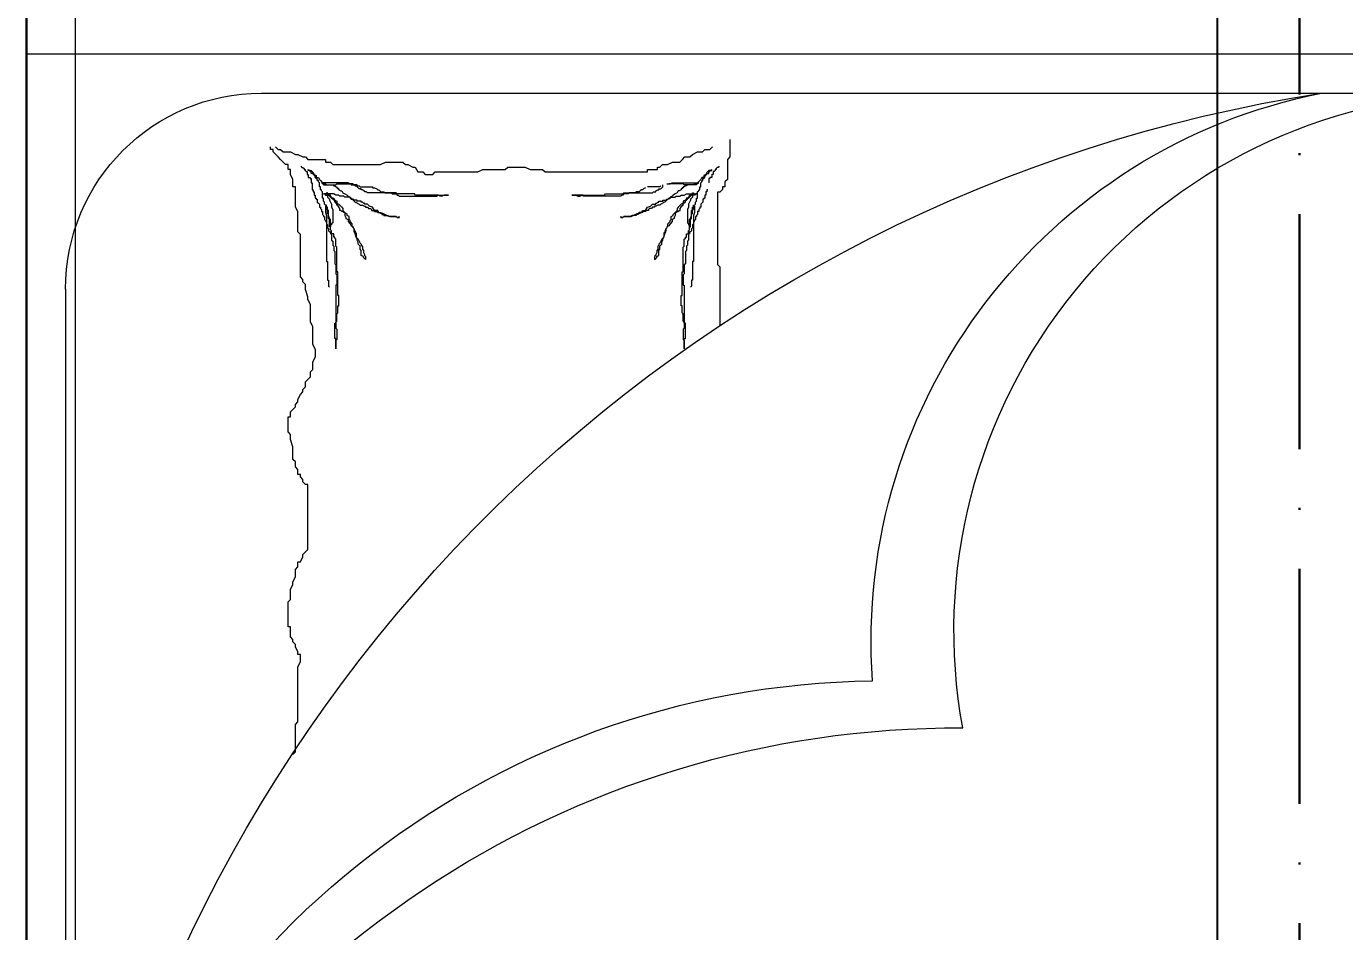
# Model space of a CAD drawing. Extents: x 775040 to 808375, y 4159409 to 4163651.
# Drawn here: x 785627.6 to 785695, y 4162413.4 to 4162459.6 of the extents above; entities that cross this region are included whole.
import ezdxf

# ---------------------------------------------------------------- set-up
doc = ezdxf.new("R2010")
doc.units = 0
doc.header["$MEASUREMENT"] = 0
doc.header["$PDMODE"] = 3
doc.linetypes.add('ACAD_ISO10W100', pattern=[18, 12, -3, 0, -3])
doc.linetypes.add('DUZ', pattern=[500, 500])
doc.layers.get('0').update_dxf_attribs({"linetype": 'DUZ'})
for name, color, linetype, lineweight in [('Z_ duvar', 7, 'Continuous', 30), ('Z_aks', 2, 'ACAD_ISO10W100', 30), ('Z_iç ölçü dikey', 111, 'Continuous', 25), ('Z_sıva', 241, 'Continuous', 5), ('Z_tefriş', 73, 'Continuous', 5)]:
    doc.layers.add(name, color=color, linetype=linetype, lineweight=lineweight)
doc.styles.add('OLCUIC', font='ROMANS.SHX', dxfattribs={"width": 0.5})
doc.dimstyles.new('ölçü 50', dxfattribs={"dimtxt": 12.5, "dimasz": 7, "dimexe": 5.3, "dimexo": 5, "dimgap": 2.5, "dimtad": 1, "dimdec": 0, "dimzin": 9, "dimdsep": 46, "dimtxsty": 'OLCUIC', "dimblk1": 'ARCHTICK', "dimblk2": 'ARCHTICK', "dimsah": 1, "dimcen": 0, "dimdle": 5.5, "dimadec": 0, "dimazin": 0, "dimtfac": 1, "dimtdec": 0, "dimtix": 1, "dimtofl": 0, "dimtmove": 1, "dimatfit": 3, "dimldrblk": 'ARCHTICK', "dimfxl": 0, "dimtolj": 1, "dimtzin": 0, "dimarcsym": 0})

# ---------------------------------------------------------------- blocks, each defined once
blk = doc.blocks.new('_ARCHTICK')
at = {"color": 0, "linetype": 'ByBlock', "const_width": 0.15}
blk.add_lwpolyline([(-0.5, -0.5), (0.5, 0.5)], dxfattribs=at)
blk = doc.blocks.new('*D279')
at = {"layer": 'Defpoints', "color": 0, "linetype": 'Continuous', "transparency": 16777216}
for p in [(785651.371, 4162588.755), (785627.643, 4161998.755), (785688.449, 4161998.755)]:
    blk.add_point(p, dxfattribs=at)
at = {"layer": 'Z_iç ölçü dikey', "color": 0, "linetype": 'Continuous', "lineweight": -2, "transparency": 16777216}
for p, q in [((785688.449, 4162594.255), (785688.449, 4161993.255)), ((785663.449, 4162588.755), (785693.749, 4162588.755)), ((785663.449, 4161998.755), (785693.749, 4161998.755))]:
    blk.add_line(p, q, dxfattribs=at)
at = {"layer": 'Z_iç ölçü dikey', "color": 0, "linetype": 'Continuous', "lineweight": -2, "transparency": 16777216, "xscale": 7, "yscale": 7, "zscale": 7}
for p, rotation in [((785688.449, 4162588.755), 90), ((785688.449, 4161998.755), 270)]:
    blk.add_blockref('_ARCHTICK', p, dxfattribs=dict(at, rotation=rotation))
at = {"layer": 'Z_iç ölçü dikey', "color": 0, "linetype": 'Continuous', "transparency": 16777216, "insert": (785679.699, 4162293.755), "char_height": 12.5, "attachment_point": 5, "rotation": 90, "style": 'OLCUIC'}
blk.add_mtext('\\A1;590', dxfattribs=at)
blk = doc.blocks.new('YATAK 2')
at = {"layer": 'Z_tefriş'}
for p, q in [((-8643.915, 17107.345), (-8643.915, 16917.345)), ((-8553.915, 17107.345), (-8643.915, 17107.345)), ((-8631.915, 17105.345), (-8565.915, 17105.345)), ((-8641.915, 17095.345), (-8641.915, 16929.345)), ((-8639.04, 17094.877), (-8639.168, 17094.877)), ((-8639.168, 17094.622), (-8639.04, 17094.494)), ((-8639.04, 17094.749), (-8639.04, 17094.877)), ((-8638.913, 17094.749), (-8639.04, 17094.749)), ((-8639.04, 17094.494), (-8639.04, 17094.367)), ((-8638.658, 17094.494), (-8638.913, 17094.749)), ((-8638.53, 17094.367), (-8638.658, 17094.494)), ((-8639.04, 17094.367), (-8638.913, 17094.239)), ((-8638.913, 17094.239), (-8638.913, 17093.857)), ((-8638.913, 17093.857), (-8638.785, 17093.602)), ((-8638.275, 17094.112), (-8638.53, 17094.367)), ((-8638.275, 17093.984), (-8638.275, 17094.112)), ((-8638.02, 17093.984), (-8638.275, 17093.984)), ((-8638.02, 17093.857), (-8638.02, 17093.984)), ((-8637.764, 17093.857), (-8638.02, 17093.857)), ((-8637.509, 17093.73), (-8637.764, 17093.857)), ((-8625.644, 17093.857), (-8625.772, 17093.73)), ((-8625.389, 17093.857), (-8625.644, 17093.857)), ((-8625.389, 17093.984), (-8625.389, 17093.857)), ((-8624.624, 17093.984), (-8625.389, 17093.984)), ((-8624.496, 17093.857), (-8624.624, 17093.984)), ((-8624.241, 17093.857), (-8624.496, 17093.857)), ((-8623.858, 17093.73), (-8624.241, 17093.857)), ((-8616.586, 17093.857), (-8616.841, 17093.73)), ((-8616.076, 17093.857), (-8616.586, 17093.857)), ((-8615.948, 17093.984), (-8616.076, 17093.857)), ((-8614.672, 17093.984), (-8615.948, 17093.984)), ((-8614.672, 17093.857), (-8614.672, 17093.984)), ((-8614.162, 17093.857), (-8614.672, 17093.857)), ((-8614.034, 17093.73), (-8614.162, 17093.857)), ((-8638.785, 17093.602), (-8638.785, 17093.475)), ((-8638.785, 17093.475), (-8638.658, 17093.22)), ((-8638.658, 17093.22), (-8638.658, 17093.092)), ((-8638.182, 17093.325), (-8638.13, 17093.272)), ((-8638.13, 17093.272), (-8638.13, 17093.22)), ((-8638.13, 17093.22), (-8638.078, 17093.168)), ((-8638.078, 17093.168), (-8638.025, 17093.168)), ((-8638.025, 17093.168), (-8638.025, 17093.115)), ((-8637.127, 17093.73), (-8637.509, 17093.73)), ((-8637.127, 17093.602), (-8637.127, 17093.73)), ((-8636.106, 17093.602), (-8637.127, 17093.602)), ((-8635.851, 17093.475), (-8636.106, 17093.602)), ((-8634.83, 17093.475), (-8635.851, 17093.475)), ((-8634.702, 17093.347), (-8634.83, 17093.475)), ((-8632.534, 17093.347), (-8634.702, 17093.347)), ((-8632.406, 17093.22), (-8632.534, 17093.347)), ((-8632.278, 17093.22), (-8632.406, 17093.22)), ((-8632.151, 17093.092), (-8632.278, 17093.22)), ((-8626.792, 17093.22), (-8626.92, 17093.092)), ((-8626.665, 17093.22), (-8626.792, 17093.22)), ((-8626.537, 17093.347), (-8626.665, 17093.22)), ((-8626.282, 17093.475), (-8626.537, 17093.347)), ((-8626.155, 17093.475), (-8626.282, 17093.475)), ((-8626.027, 17093.602), (-8626.155, 17093.475)), ((-8625.899, 17093.602), (-8626.027, 17093.602)), ((-8625.772, 17093.73), (-8625.899, 17093.602)), ((-8623.22, 17093.73), (-8623.858, 17093.73)), ((-8623.093, 17093.602), (-8623.22, 17093.73)), ((-8622.837, 17093.602), (-8623.093, 17093.602)), ((-8622.71, 17093.475), (-8622.837, 17093.602)), ((-8622.455, 17093.475), (-8622.71, 17093.475)), ((-8622.455, 17093.347), (-8622.455, 17093.475)), ((-8622.327, 17093.347), (-8622.455, 17093.347)), ((-8622.2, 17093.22), (-8622.327, 17093.347)), ((-8622.072, 17093.22), (-8622.2, 17093.22)), ((-8621.944, 17093.092), (-8622.072, 17093.22)), ((-8618.372, 17093.22), (-8618.627, 17092.965)), ((-8618.244, 17093.22), (-8618.372, 17093.22)), ((-8617.989, 17093.347), (-8618.244, 17093.22)), ((-8617.989, 17093.475), (-8617.989, 17093.347)), ((-8617.734, 17093.475), (-8617.989, 17093.475)), ((-8617.607, 17093.602), (-8617.734, 17093.475)), ((-8617.224, 17093.602), (-8617.607, 17093.602)), ((-8616.969, 17093.73), (-8617.224, 17093.602)), ((-8616.841, 17093.73), (-8616.969, 17093.73)), ((-8613.907, 17093.73), (-8614.034, 17093.73)), ((-8613.779, 17093.602), (-8613.907, 17093.73)), ((-8613.652, 17093.602), (-8613.779, 17093.602)), ((-8613.396, 17093.475), (-8613.652, 17093.602)), ((-8613.269, 17093.475), (-8613.396, 17093.475)), ((-8613.269, 17093.347), (-8613.269, 17093.475)), ((-8612.886, 17093.347), (-8613.269, 17093.347)), ((-8612.631, 17093.475), (-8612.886, 17093.347)), ((-8609.824, 17093.475), (-8612.631, 17093.475)), ((-8609.696, 17093.602), (-8609.824, 17093.475)), ((-8608.293, 17093.602), (-8609.696, 17093.602)), ((-8608.165, 17093.73), (-8608.293, 17093.602)), ((-8638.658, 17093.092), (-8638.53, 17092.965)), ((-8638.53, 17092.965), (-8638.53, 17092.072)), ((-8638.025, 17093.115), (-8637.973, 17093.115)), ((-8638.025, 17092.959), (-8637.973, 17092.906)), ((-8637.973, 17092.959), (-8638.025, 17092.959)), ((-8637.973, 17093.115), (-8637.921, 17093.063)), ((-8637.973, 17092.854), (-8637.973, 17092.959)), ((-8637.973, 17092.906), (-8637.973, 17092.802)), ((-8637.921, 17092.854), (-8637.973, 17092.854)), ((-8637.973, 17092.802), (-8637.921, 17092.75)), ((-8637.921, 17093.063), (-8637.921, 17093.011)), ((-8637.921, 17093.011), (-8637.764, 17093.011)), ((-8637.921, 17092.802), (-8637.921, 17092.854)), ((-8637.816, 17092.802), (-8637.921, 17092.802)), ((-8637.921, 17092.75), (-8637.868, 17092.697)), ((-8637.868, 17092.697), (-8637.764, 17092.645)), ((-8637.816, 17092.697), (-8637.816, 17092.802)), ((-8637.764, 17092.697), (-8637.816, 17092.697)), ((-8637.764, 17093.011), (-8637.764, 17092.959)), ((-8637.764, 17092.959), (-8637.607, 17092.959)), ((-8637.764, 17092.645), (-8637.764, 17092.697)), ((-8637.764, 17092.645), (-8637.711, 17092.541)), ((-8637.711, 17092.645), (-8637.764, 17092.645)), ((-8637.711, 17092.593), (-8637.711, 17092.645)), ((-8637.607, 17092.593), (-8637.711, 17092.593)), ((-8637.711, 17092.541), (-8637.607, 17092.541)), ((-8637.607, 17092.959), (-8637.607, 17092.854)), ((-8637.607, 17092.854), (-8637.554, 17092.854)), ((-8637.554, 17092.541), (-8637.607, 17092.593)), ((-8637.607, 17092.541), (-8637.607, 17092.436)), ((-8637.554, 17092.854), (-8637.554, 17092.802)), ((-8637.554, 17092.802), (-8637.345, 17092.802)), ((-8637.554, 17092.488), (-8637.554, 17092.541)), ((-8637.45, 17092.488), (-8637.554, 17092.488)), ((-8637.45, 17092.436), (-8637.45, 17092.488)), ((-8637.345, 17092.802), (-8637.345, 17092.75)), ((-8637.345, 17092.75), (-8636.979, 17092.75)), ((-8636.979, 17092.75), (-8636.979, 17092.697)), ((-8636.979, 17092.697), (-8636.874, 17092.697)), ((-8636.874, 17092.697), (-8636.874, 17092.645)), ((-8636.874, 17092.645), (-8636.717, 17092.645)), ((-8636.717, 17092.645), (-8636.717, 17092.593)), ((-8636.717, 17092.593), (-8636.56, 17092.593)), ((-8636.56, 17092.593), (-8636.56, 17092.541)), ((-8636.56, 17092.541), (-8636.508, 17092.541)), ((-8636.508, 17092.541), (-8636.508, 17092.488)), ((-8636.508, 17092.488), (-8636.351, 17092.488)), ((-8636.351, 17092.488), (-8636.299, 17092.436)), ((-8631.896, 17093.092), (-8632.151, 17093.092)), ((-8631.513, 17092.965), (-8631.896, 17093.092)), ((-8631.385, 17092.965), (-8631.513, 17092.965)), ((-8631.13, 17092.837), (-8631.385, 17092.965)), ((-8630.237, 17092.837), (-8631.13, 17092.837)), ((-8629.982, 17092.71), (-8630.237, 17092.837)), ((-8629.089, 17092.71), (-8629.982, 17092.71)), ((-8628.834, 17092.582), (-8629.089, 17092.71)), ((-8628.451, 17092.582), (-8628.834, 17092.582)), ((-8628.196, 17092.71), (-8628.451, 17092.582)), ((-8627.813, 17092.71), (-8628.196, 17092.71)), ((-8627.686, 17092.837), (-8627.813, 17092.71)), ((-8627.43, 17092.837), (-8627.686, 17092.837)), ((-8627.303, 17092.965), (-8627.43, 17092.837)), ((-8627.175, 17093.092), (-8627.303, 17092.965)), ((-8626.92, 17093.092), (-8627.175, 17093.092)), ((-8621.944, 17092.965), (-8621.944, 17093.092)), ((-8618.627, 17092.965), (-8621.944, 17092.965)), ((-8638.53, 17092.072), (-8638.402, 17092.072)), ((-8638.402, 17092.072), (-8638.402, 17091.818)), ((-8638.402, 17091.818), (-8638.275, 17091.69)), ((-8637.607, 17092.436), (-8637.502, 17092.384)), ((-8637.502, 17092.384), (-8637.45, 17092.331)), ((-8637.397, 17092.436), (-8637.45, 17092.436)), ((-8637.45, 17092.331), (-8637.345, 17092.227)), ((-8637.345, 17092.384), (-8637.397, 17092.436)), ((-8637.136, 17092.384), (-8637.345, 17092.384)), ((-8637.345, 17092.279), (-8637.345, 17092.227)), ((-8637.345, 17090.92), (-8637.345, 17092.279)), ((-8637.345, 17092.227), (-8637.293, 17092.227)), ((-8637.345, 17092.227), (-8637.293, 17092.175)), ((-8637.293, 17092.227), (-8637.293, 17092.175)), ((-8637.293, 17092.175), (-8637.24, 17092.175)), ((-8637.293, 17092.175), (-8637.293, 17092.07)), ((-8637.293, 17092.07), (-8637.24, 17092.018)), ((-8637.24, 17092.175), (-8637.24, 17091.704)), ((-8637.24, 17092.018), (-8637.24, 17091.547)), ((-8637.136, 17092.331), (-8637.136, 17092.384)), ((-8636.979, 17092.331), (-8637.136, 17092.331)), ((-8636.979, 17092.279), (-8636.979, 17092.331)), ((-8636.927, 17092.279), (-8636.979, 17092.279)), ((-8636.874, 17092.227), (-8636.927, 17092.279)), ((-8636.56, 17092.227), (-8636.874, 17092.227)), ((-8636.822, 17092.018), (-8636.77, 17092.018)), ((-8636.822, 17091.966), (-8636.822, 17092.018)), ((-8636.77, 17091.966), (-8636.822, 17091.966)), ((-8636.77, 17092.175), (-8636.77, 17092.122)), ((-8636.77, 17091.652), (-8636.77, 17092.175)), ((-8636.77, 17092.122), (-8636.717, 17092.07)), ((-8636.77, 17092.018), (-8636.717, 17091.966)), ((-8636.77, 17091.913), (-8636.77, 17091.966)), ((-8636.717, 17091.913), (-8636.77, 17091.913)), ((-8636.717, 17092.07), (-8636.717, 17091.913)), ((-8636.717, 17091.966), (-8636.613, 17091.966)), ((-8636.717, 17091.809), (-8636.717, 17091.913)), ((-8636.717, 17091.913), (-8636.665, 17091.861)), ((-8636.665, 17091.809), (-8636.717, 17091.809)), ((-8636.665, 17091.861), (-8636.56, 17091.757)), ((-8636.613, 17091.757), (-8636.665, 17091.809)), ((-8636.613, 17091.966), (-8636.56, 17091.913)), ((-8636.56, 17092.175), (-8636.56, 17092.227)), ((-8636.403, 17092.175), (-8636.56, 17092.175)), ((-8636.56, 17091.913), (-8636.508, 17091.861)), ((-8636.508, 17091.861), (-8636.456, 17091.861)), ((-8636.456, 17091.861), (-8636.351, 17091.809)), ((-8636.351, 17092.122), (-8636.403, 17092.175)), ((-8636.247, 17092.122), (-8636.351, 17092.122)), ((-8636.351, 17091.809), (-8636.247, 17091.757)), ((-8636.299, 17092.436), (-8636.247, 17092.384)), ((-8636.247, 17092.384), (-8636.09, 17092.384)), ((-8636.194, 17092.07), (-8636.247, 17092.122)), ((-8636.194, 17092.018), (-8636.194, 17092.07)), ((-8635.985, 17092.018), (-8636.194, 17092.018)), ((-8636.142, 17092.07), (-8635.828, 17092.07)), ((-8636.142, 17092.018), (-8636.142, 17092.07)), ((-8636.09, 17092.018), (-8636.142, 17092.018)), ((-8636.09, 17092.384), (-8636.09, 17092.331)), ((-8636.09, 17092.331), (-8636.037, 17092.331)), ((-8636.09, 17091.966), (-8636.09, 17092.018)), ((-8635.985, 17091.966), (-8636.09, 17091.966)), ((-8636.037, 17092.331), (-8635.985, 17092.279)), ((-8635.985, 17092.279), (-8635.88, 17092.279)), ((-8635.985, 17091.966), (-8635.985, 17092.018)), ((-8635.933, 17091.913), (-8635.985, 17091.966)), ((-8635.776, 17091.966), (-8635.985, 17091.966)), ((-8635.671, 17091.913), (-8635.933, 17091.913)), ((-8635.88, 17092.279), (-8635.88, 17092.227)), ((-8635.88, 17092.227), (-8635.723, 17092.227)), ((-8635.828, 17092.07), (-8635.671, 17092.018)), ((-8635.723, 17091.913), (-8635.776, 17091.966)), ((-8635.723, 17092.227), (-8635.671, 17092.175)), ((-8635.514, 17091.913), (-8635.723, 17091.913)), ((-8635.671, 17092.175), (-8635.619, 17092.175)), ((-8635.671, 17092.018), (-8633.317, 17092.018)), ((-8635.514, 17091.861), (-8635.671, 17091.913)), ((-8635.619, 17092.175), (-8635.619, 17092.122)), ((-8635.619, 17092.122), (-8635.462, 17092.122)), ((-8635.462, 17091.861), (-8635.514, 17091.913)), ((-8635.462, 17091.809), (-8635.514, 17091.861)), ((-8635.462, 17092.122), (-8635.41, 17092.07)), ((-8635.096, 17091.861), (-8635.462, 17091.861)), ((-8635.096, 17091.809), (-8635.462, 17091.809)), ((-8635.41, 17092.07), (-8635.305, 17092.018)), ((-8635.305, 17092.018), (-8635.253, 17092.018)), ((-8635.253, 17092.018), (-8635.2, 17091.966)), ((-8635.2, 17091.966), (-8635.043, 17091.966)), ((-8635.2, 17091.809), (-8635.096, 17091.809)), ((-8635.2, 17091.757), (-8635.2, 17091.809)), ((-8635.096, 17091.809), (-8635.096, 17091.861)), ((-8634.939, 17091.809), (-8635.096, 17091.809)), ((-8635.043, 17091.966), (-8634.991, 17091.913)), ((-8634.991, 17091.913), (-8634.886, 17091.913)), ((-8634.886, 17091.757), (-8634.939, 17091.809)), ((-8634.886, 17091.913), (-8634.834, 17091.861)), ((-8634.834, 17091.861), (-8634.834, 17091.809)), ((-8634.834, 17091.809), (-8634.729, 17091.809)), ((-8634.729, 17091.809), (-8634.729, 17091.757)), ((-8633.317, 17092.018), (-8633.317, 17091.966)), ((-8633.317, 17091.966), (-8632.375, 17091.966)), ((-8632.375, 17091.966), (-8632.375, 17091.913)), ((-8632.375, 17091.913), (-8632.061, 17091.913)), ((-8632.061, 17091.913), (-8632.009, 17091.861)), ((-8638.275, 17091.69), (-8638.275, 17089.268)), ((-8637.24, 17091.547), (-8637.293, 17091.495)), ((-8637.293, 17091.495), (-8637.293, 17090.763)), ((-8637.24, 17091.704), (-8637.188, 17091.652)), ((-8637.188, 17091.652), (-8637.188, 17091.6)), ((-8637.188, 17091.6), (-8637.136, 17091.547)), ((-8637.136, 17091.547), (-8637.136, 17091.495)), ((-8637.136, 17091.495), (-8637.084, 17091.495)), ((-8637.084, 17091.495), (-8637.084, 17091.443)), ((-8637.084, 17091.443), (-8637.031, 17091.443)), ((-8637.031, 17091.443), (-8637.031, 17091.391)), ((-8637.031, 17091.391), (-8636.979, 17091.391)), ((-8636.979, 17091.391), (-8636.927, 17091.286)), ((-8636.927, 17091.286), (-8636.927, 17091.234)), ((-8636.927, 17091.234), (-8636.822, 17091.182)), ((-8636.822, 17091.182), (-8636.77, 17091.077)), ((-8636.717, 17091.547), (-8636.77, 17091.652)), ((-8636.717, 17091.391), (-8636.717, 17091.547)), ((-8636.665, 17091.338), (-8636.717, 17091.391)), ((-8636.665, 17091.129), (-8636.665, 17091.338)), ((-8636.613, 17091.077), (-8636.665, 17091.129)), ((-8636.56, 17091.757), (-8636.613, 17091.757)), ((-8636.56, 17091.704), (-8636.56, 17091.757)), ((-8636.56, 17091.757), (-8636.56, 17091.652)), ((-8636.508, 17091.704), (-8636.56, 17091.704)), ((-8636.56, 17091.652), (-8636.456, 17091.6)), ((-8636.456, 17091.652), (-8636.508, 17091.704)), ((-8636.456, 17091.6), (-8636.456, 17091.652)), ((-8636.351, 17091.6), (-8636.456, 17091.6)), ((-8636.456, 17091.6), (-8636.403, 17091.495)), ((-8636.403, 17091.495), (-8636.299, 17091.495)), ((-8636.351, 17091.547), (-8636.351, 17091.6)), ((-8636.299, 17091.547), (-8636.351, 17091.547)), ((-8636.247, 17091.495), (-8636.299, 17091.547)), ((-8636.299, 17091.495), (-8636.247, 17091.391)), ((-8636.247, 17091.757), (-8636.09, 17091.757)), ((-8636.194, 17091.495), (-8636.247, 17091.495)), ((-8636.247, 17091.391), (-8636.194, 17091.338)), ((-8636.194, 17091.443), (-8636.194, 17091.495)), ((-8636.142, 17091.443), (-8636.194, 17091.443)), ((-8636.194, 17091.338), (-8636.142, 17091.286)), ((-8636.142, 17091.391), (-8636.142, 17091.443)), ((-8636.09, 17091.391), (-8636.142, 17091.391)), ((-8636.142, 17091.286), (-8636.09, 17091.234)), ((-8636.09, 17091.757), (-8635.985, 17091.704)), ((-8636.037, 17091.338), (-8636.09, 17091.391)), ((-8636.09, 17091.234), (-8636.037, 17091.182)), ((-8635.933, 17091.338), (-8636.037, 17091.338)), ((-8636.037, 17091.182), (-8635.933, 17091.182)), ((-8635.985, 17091.704), (-8635.305, 17091.704)), ((-8635.933, 17091.286), (-8635.933, 17091.338)), ((-8635.88, 17091.234), (-8635.933, 17091.286)), ((-8635.933, 17091.182), (-8635.828, 17091.077)), ((-8635.88, 17091.182), (-8635.88, 17091.234)), ((-8635.828, 17091.129), (-8635.88, 17091.182)), ((-8635.828, 17091.077), (-8635.828, 17091.129)), ((-8635.305, 17091.704), (-8635.253, 17091.757)), ((-8635.253, 17091.757), (-8635.2, 17091.757)), ((-8634.729, 17091.757), (-8634.886, 17091.757)), ((-8634.729, 17091.652), (-8634.729, 17091.757)), ((-8634.729, 17091.757), (-8634.416, 17091.757)), ((-8634.572, 17091.652), (-8634.729, 17091.652)), ((-8634.572, 17091.6), (-8634.572, 17091.652)), ((-8634.52, 17091.6), (-8634.572, 17091.6)), ((-8634.468, 17091.547), (-8634.52, 17091.6)), ((-8634.102, 17091.547), (-8634.468, 17091.547)), ((-8634.416, 17091.757), (-8634.363, 17091.704)), ((-8634.363, 17091.704), (-8634.154, 17091.704)), ((-8634.154, 17091.704), (-8634.102, 17091.652)), ((-8634.102, 17091.652), (-8633.892, 17091.652)), ((-8634.049, 17091.495), (-8634.102, 17091.547)), ((-8632.794, 17091.495), (-8634.049, 17091.495)), ((-8633.892, 17091.652), (-8633.84, 17091.6)), ((-8633.84, 17091.6), (-8633.212, 17091.6)), ((-8633.212, 17091.6), (-8633.16, 17091.547)), ((-8633.16, 17091.547), (-8632.689, 17091.547)), ((-8632.794, 17091.443), (-8632.794, 17091.495)), ((-8631.591, 17091.443), (-8632.794, 17091.443)), ((-8632.689, 17091.547), (-8632.637, 17091.495)), ((-8632.637, 17091.495), (-8632.114, 17091.495)), ((-8632.114, 17091.547), (-8629.916, 17091.547)), ((-8632.114, 17091.495), (-8632.114, 17091.547)), ((-8631.591, 17091.391), (-8631.591, 17091.443)), ((-8631.067, 17091.391), (-8631.591, 17091.391)), ((-8631.067, 17091.443), (-8631.067, 17091.391)), ((-8630.701, 17091.443), (-8631.067, 17091.443)), ((-8630.649, 17091.495), (-8630.701, 17091.443)), ((-8630.283, 17091.495), (-8630.649, 17091.495)), ((-8630.23, 17091.547), (-8630.283, 17091.495)), ((-8630.178, 17091.547), (-8630.23, 17091.547)), ((-8630.178, 17091.6), (-8630.178, 17091.547)), ((-8629.393, 17091.6), (-8630.178, 17091.6)), ((-8629.916, 17091.547), (-8629.864, 17091.495)), ((-8629.864, 17091.495), (-8629.341, 17091.495)), ((-8629.393, 17091.547), (-8629.393, 17091.6)), ((-8628.87, 17091.547), (-8629.393, 17091.547)), ((-8629.341, 17091.495), (-8629.289, 17091.547)), ((-8629.289, 17091.547), (-8628.87, 17091.547)), ((-8637.293, 17090.816), (-8637.345, 17090.92)), ((-8637.293, 17090.659), (-8637.293, 17090.816)), ((-8637.293, 17090.763), (-8637.24, 17090.763)), ((-8637.24, 17090.659), (-8637.293, 17090.659)), ((-8637.24, 17090.763), (-8637.24, 17090.607)), ((-8637.24, 17090.45), (-8637.24, 17090.659)), ((-8637.24, 17090.607), (-8637.188, 17090.554)), ((-8637.188, 17090.554), (-8637.188, 17090.345)), ((-8636.77, 17091.077), (-8636.717, 17090.972)), ((-8636.717, 17090.972), (-8636.665, 17090.92)), ((-8636.665, 17090.92), (-8636.613, 17090.816)), ((-8636.613, 17090.868), (-8636.613, 17091.077)), ((-8636.56, 17090.763), (-8636.613, 17090.868)), ((-8636.613, 17090.816), (-8636.56, 17090.816)), ((-8636.56, 17090.816), (-8636.508, 17090.763)), ((-8636.508, 17090.711), (-8636.56, 17090.763)), ((-8636.508, 17090.763), (-8636.508, 17090.711)), ((-8636.508, 17090.659), (-8636.508, 17090.711)), ((-8636.508, 17090.711), (-8636.403, 17090.607)), ((-8636.456, 17090.607), (-8636.508, 17090.659)), ((-8636.456, 17090.45), (-8636.456, 17090.607)), ((-8636.403, 17090.607), (-8636.351, 17090.554)), ((-8636.351, 17090.554), (-8636.351, 17090.502)), ((-8636.351, 17090.502), (-8636.299, 17090.45)), ((-8635.776, 17091.025), (-8635.828, 17091.077)), ((-8635.828, 17091.077), (-8635.671, 17091.077)), ((-8635.723, 17090.972), (-8635.776, 17091.025)), ((-8635.671, 17090.972), (-8635.723, 17090.972)), ((-8635.671, 17091.077), (-8635.566, 17091.025)), ((-8635.619, 17090.868), (-8635.671, 17090.972)), ((-8635.462, 17090.868), (-8635.619, 17090.868)), ((-8635.566, 17091.025), (-8635.514, 17091.025)), ((-8635.514, 17091.025), (-8635.462, 17090.92)), ((-8635.462, 17090.92), (-8635.357, 17090.92)), ((-8635.41, 17090.816), (-8635.462, 17090.868)), ((-8635.357, 17090.816), (-8635.41, 17090.816)), ((-8635.357, 17090.92), (-8635.253, 17090.816)), ((-8635.253, 17090.711), (-8635.357, 17090.816)), ((-8635.253, 17090.816), (-8635.148, 17090.763)), ((-8635.148, 17090.711), (-8635.253, 17090.711)), ((-8635.148, 17090.763), (-8635.096, 17090.659)), ((-8635.043, 17090.659), (-8635.148, 17090.711)), ((-8635.096, 17090.659), (-8635.043, 17090.659)), ((-8634.991, 17090.607), (-8635.043, 17090.659)), ((-8635.043, 17090.659), (-8634.991, 17090.607)), ((-8634.834, 17090.607), (-8634.991, 17090.607)), ((-8634.991, 17090.607), (-8634.886, 17090.607)), ((-8634.886, 17090.607), (-8634.886, 17090.554)), ((-8634.886, 17090.554), (-8634.782, 17090.554)), ((-8634.729, 17090.554), (-8634.834, 17090.607)), ((-8634.782, 17090.554), (-8634.782, 17090.502)), ((-8634.782, 17090.502), (-8634.572, 17090.502)), ((-8634.572, 17090.502), (-8634.729, 17090.554)), ((-8634.468, 17090.45), (-8634.572, 17090.502)), ((-8634.572, 17090.502), (-8634.52, 17090.45)), ((-8637.136, 17090.45), (-8637.24, 17090.45)), ((-8637.188, 17090.345), (-8637.136, 17090.293)), ((-8637.084, 17090.398), (-8637.136, 17090.45)), ((-8637.136, 17090.293), (-8637.136, 17089.666)), ((-8637.031, 17090.345), (-8637.084, 17090.398)), ((-8637.031, 17090.241), (-8637.031, 17090.345)), ((-8636.979, 17090.241), (-8637.031, 17090.241)), ((-8636.979, 17090.188), (-8636.979, 17090.241)), ((-8636.927, 17090.084), (-8636.979, 17090.188)), ((-8636.874, 17090.084), (-8636.927, 17090.084)), ((-8636.874, 17089.979), (-8636.874, 17090.084)), ((-8636.822, 17089.927), (-8636.874, 17089.979)), ((-8636.822, 17088.464), (-8636.822, 17089.927)), ((-8636.403, 17090.45), (-8636.456, 17090.45)), ((-8636.403, 17090.241), (-8636.403, 17090.45)), ((-8636.351, 17090.241), (-8636.403, 17090.241)), ((-8636.351, 17090.188), (-8636.351, 17090.241)), ((-8636.299, 17090.136), (-8636.351, 17090.188)), ((-8636.299, 17090.45), (-8636.247, 17090.345)), ((-8636.299, 17090.084), (-8636.299, 17090.136)), ((-8636.247, 17090.084), (-8636.299, 17090.084)), ((-8636.247, 17090.345), (-8636.194, 17090.293)), ((-8636.247, 17089.927), (-8636.247, 17090.084)), ((-8636.142, 17089.823), (-8636.247, 17089.927)), ((-8636.194, 17090.293), (-8636.194, 17090.188)), ((-8636.194, 17090.188), (-8636.142, 17090.084)), ((-8636.142, 17090.084), (-8636.142, 17090.032)), ((-8636.142, 17090.032), (-8636.09, 17090.032)), ((-8636.09, 17089.666), (-8636.142, 17089.823)), ((-8636.09, 17090.032), (-8636.09, 17089.927)), ((-8636.09, 17089.927), (-8636.037, 17089.875)), ((-8636.037, 17089.875), (-8636.037, 17089.77)), ((-8634.52, 17090.45), (-8634.468, 17090.398)), ((-8634.416, 17090.45), (-8634.468, 17090.45)), ((-8634.468, 17090.398), (-8634.363, 17090.345)), ((-8634.311, 17090.398), (-8634.416, 17090.45)), ((-8634.363, 17090.345), (-8634.259, 17090.293)), ((-8634.206, 17090.398), (-8634.311, 17090.398)), ((-8634.259, 17090.293), (-8634.206, 17090.241)), ((-8634.154, 17090.345), (-8634.206, 17090.398)), ((-8634.206, 17090.241), (-8634.154, 17090.241)), ((-8634.102, 17090.293), (-8634.154, 17090.345)), ((-8634.154, 17090.241), (-8634.102, 17090.188)), ((-8633.945, 17090.293), (-8634.102, 17090.293)), ((-8634.102, 17090.188), (-8633.945, 17090.188)), ((-8633.892, 17090.241), (-8633.945, 17090.293)), ((-8633.945, 17090.188), (-8633.892, 17090.136)), ((-8633.631, 17090.241), (-8633.892, 17090.241)), ((-8633.892, 17090.136), (-8633.788, 17090.136)), ((-8633.788, 17090.136), (-8633.683, 17090.084)), ((-8633.683, 17090.084), (-8633.631, 17090.084)), ((-8633.578, 17090.136), (-8633.631, 17090.241)), ((-8633.631, 17090.084), (-8633.578, 17090.032)), ((-8633.526, 17090.136), (-8633.578, 17090.136)), ((-8633.578, 17090.032), (-8633.422, 17090.032)), ((-8633.474, 17090.084), (-8633.526, 17090.136)), ((-8633.422, 17090.032), (-8633.474, 17090.084)), ((-8638.275, 17089.268), (-8638.402, 17089.013)), ((-8637.136, 17089.666), (-8637.084, 17089.666)), ((-8637.084, 17089.666), (-8637.084, 17089.561)), ((-8637.084, 17089.561), (-8637.031, 17089.457)), ((-8637.031, 17089.457), (-8636.979, 17089.404)), ((-8636.979, 17089.404), (-8636.979, 17089.352)), ((-8636.979, 17089.352), (-8636.927, 17089.3)), ((-8636.927, 17089.3), (-8636.874, 17089.248)), ((-8636.874, 17089.248), (-8636.874, 17089.091)), ((-8635.933, 17089.561), (-8636.09, 17089.666)), ((-8636.037, 17089.77), (-8635.985, 17089.718)), ((-8635.985, 17089.718), (-8635.933, 17089.718)), ((-8635.933, 17089.718), (-8635.933, 17089.613)), ((-8635.933, 17089.613), (-8635.88, 17089.561)), ((-8635.933, 17089.404), (-8635.933, 17089.561)), ((-8635.828, 17089.352), (-8635.933, 17089.404)), ((-8635.88, 17089.561), (-8635.88, 17089.457)), ((-8635.88, 17089.457), (-8635.828, 17089.404)), ((-8635.828, 17089.404), (-8635.828, 17089.248)), ((-8635.776, 17089.248), (-8635.828, 17089.352)), ((-8635.828, 17089.248), (-8635.776, 17089.195)), ((-8635.776, 17089.143), (-8635.776, 17089.248)), ((-8635.776, 17089.195), (-8635.723, 17089.195)), ((-8635.723, 17089.039), (-8635.776, 17089.143)), ((-8635.723, 17089.195), (-8635.723, 17089.091)), ((-8638.402, 17089.013), (-8638.402, 17088.121)), ((-8636.874, 17089.091), (-8636.822, 17089.039)), ((-8636.822, 17089.039), (-8636.822, 17088.725)), ((-8636.822, 17088.725), (-8636.77, 17088.673)), ((-8636.77, 17088.411), (-8636.822, 17088.464)), ((-8636.77, 17088.673), (-8636.77, 17088.464)), ((-8636.77, 17088.464), (-8636.717, 17088.411)), ((-8635.723, 17089.091), (-8635.671, 17089.091)), ((-8635.671, 17088.934), (-8635.723, 17089.039)), ((-8635.671, 17089.091), (-8635.671, 17088.882)), ((-8635.619, 17088.829), (-8635.671, 17088.934)), ((-8635.671, 17088.882), (-8635.619, 17088.777)), ((-8635.619, 17088.464), (-8635.619, 17088.829)), ((-8635.619, 17088.777), (-8635.619, 17088.464)), ((-8635.566, 17088.411), (-8635.619, 17088.464)), ((-8635.619, 17088.464), (-8635.566, 17088.411)), ((-8638.402, 17088.121), (-8638.275, 17087.993)), ((-8638.275, 17087.993), (-8638.275, 17087.866)), ((-8638.275, 17087.866), (-8638.147, 17087.611)), ((-8636.77, 17087.523), (-8636.77, 17088.411)), ((-8636.717, 17088.411), (-8636.717, 17088.359)), ((-8636.717, 17088.359), (-8636.665, 17088.307)), ((-8636.665, 17088.307), (-8636.665, 17086.373)), ((-8635.619, 17088.307), (-8635.566, 17088.307)), ((-8635.566, 17088.307), (-8635.619, 17088.307)), ((-8635.566, 17088.307), (-8635.566, 17088.411)), ((-8635.566, 17088.411), (-8635.566, 17088.307)), ((-8638.147, 17087.611), (-8638.147, 17087.484)), ((-8638.147, 17087.484), (-8637.892, 17087.356)), ((-8637.892, 17087.356), (-8637.892, 17087.101)), ((-8637.892, 17087.101), (-8637.764, 17086.974)), ((-8636.717, 17087.47), (-8636.77, 17087.523)), ((-8636.717, 17086.321), (-8636.717, 17087.47)), ((-8637.764, 17086.591), (-8637.892, 17086.464)), ((-8637.892, 17086.464), (-8637.892, 17084.297)), ((-8637.764, 17086.974), (-8637.764, 17086.591)), ((-8636.717, 17086.373), (-8636.717, 17085.798)), ((-8636.665, 17086.373), (-8636.717, 17086.373)), ((-8636.665, 17086.216), (-8636.717, 17086.321)), ((-8636.717, 17086.007), (-8636.665, 17086.111)), ((-8636.717, 17085.798), (-8636.717, 17086.007)), ((-8636.665, 17086.111), (-8636.665, 17086.216)), ((-8637.892, 17084.297), (-8638.02, 17084.042)), ((-8638.02, 17084.042), (-8638.02, 17082.895)), ((-8638.02, 17082.895), (-8638.147, 17082.767)), ((-8638.147, 17082.767), (-8638.147, 17081.875)), ((-8638.147, 17081.875), (-8638.02, 17081.62)), ((-8638.02, 17081.62), (-8638.02, 17080.983)), ((-8638.02, 17080.983), (-8637.892, 17080.855)), ((-8637.892, 17080.855), (-8637.892, 17075.629)), ((-8636.717, 17078.922), (-8636.717, 17079.497)), ((-8636.717, 17079.497), (-8636.717, 17079.288)), ((-8636.717, 17079.288), (-8636.665, 17079.184)), ((-8636.665, 17079.079), (-8636.717, 17078.975)), ((-8636.665, 17079.184), (-8636.665, 17079.079)), ((-8636.717, 17078.975), (-8636.717, 17077.825)), ((-8636.665, 17078.922), (-8636.717, 17078.922)), ((-8636.665, 17076.988), (-8636.665, 17078.922)), ((-8636.717, 17077.825), (-8636.77, 17077.772)), ((-8636.77, 17077.772), (-8636.77, 17076.884)), ((-8636.77, 17076.884), (-8636.822, 17076.832)), ((-8636.822, 17076.832), (-8636.822, 17075.368)), ((-8636.822, 17076.57), (-8636.77, 17076.622)), ((-8636.822, 17076.257), (-8636.822, 17076.57)), ((-8636.77, 17076.832), (-8636.717, 17076.884)), ((-8636.77, 17076.622), (-8636.77, 17076.832)), ((-8636.717, 17076.936), (-8636.665, 17076.988)), ((-8636.717, 17076.884), (-8636.717, 17076.936)), ((-8635.671, 17076.361), (-8635.723, 17076.257)), ((-8635.671, 17076.413), (-8635.619, 17076.518)), ((-8635.619, 17076.466), (-8635.671, 17076.361)), ((-8635.671, 17076.204), (-8635.671, 17076.413)), ((-8635.566, 17076.988), (-8635.619, 17076.988)), ((-8635.619, 17076.988), (-8635.566, 17076.988)), ((-8635.619, 17076.832), (-8635.566, 17076.884)), ((-8635.566, 17076.884), (-8635.619, 17076.832)), ((-8635.619, 17076.518), (-8635.619, 17076.832)), ((-8635.619, 17076.832), (-8635.619, 17076.466)), ((-8635.566, 17076.884), (-8635.566, 17076.988)), ((-8635.566, 17076.988), (-8635.566, 17076.884)), ((-8637.084, 17075.734), (-8637.031, 17075.838)), ((-8637.031, 17075.838), (-8636.979, 17075.891)), ((-8636.979, 17075.943), (-8636.927, 17075.995)), ((-8636.979, 17075.891), (-8636.979, 17075.943)), ((-8636.927, 17075.995), (-8636.874, 17076.047)), ((-8636.874, 17076.204), (-8636.822, 17076.257)), ((-8636.874, 17076.047), (-8636.874, 17076.204)), ((-8635.933, 17075.734), (-8636.09, 17075.629)), ((-8635.828, 17075.943), (-8635.933, 17075.891)), ((-8635.933, 17075.891), (-8635.933, 17075.734)), ((-8635.933, 17075.682), (-8635.88, 17075.734)), ((-8635.933, 17075.577), (-8635.933, 17075.682)), ((-8635.88, 17075.838), (-8635.828, 17075.891)), ((-8635.88, 17075.734), (-8635.88, 17075.838)), ((-8635.828, 17076.047), (-8635.776, 17076.1)), ((-8635.828, 17075.891), (-8635.828, 17076.047)), ((-8635.776, 17076.047), (-8635.828, 17075.943)), ((-8635.723, 17076.257), (-8635.776, 17076.152)), ((-8635.776, 17076.152), (-8635.776, 17076.047)), ((-8635.776, 17076.1), (-8635.723, 17076.1)), ((-8635.723, 17076.1), (-8635.723, 17076.204)), ((-8635.723, 17076.204), (-8635.671, 17076.204)), ((-8638.147, 17074.991), (-8638.275, 17074.864)), ((-8638.147, 17075.119), (-8638.147, 17074.991)), ((-8638.02, 17075.119), (-8638.147, 17075.119)), ((-8638.02, 17075.629), (-8638.02, 17075.119)), ((-8637.892, 17075.629), (-8638.02, 17075.629)), ((-8637.188, 17074.95), (-8637.136, 17075.002)), ((-8637.136, 17075.002), (-8637.136, 17075.629)), ((-8636.979, 17075.054), (-8637.031, 17075.054)), ((-8637.031, 17075.054), (-8637.031, 17074.95)), ((-8636.927, 17075.211), (-8636.979, 17075.107)), ((-8636.979, 17075.107), (-8636.979, 17075.054)), ((-8636.874, 17075.211), (-8636.927, 17075.211)), ((-8636.822, 17075.368), (-8636.874, 17075.316)), ((-8636.874, 17075.316), (-8636.874, 17075.211)), ((-8636.351, 17075.054), (-8636.403, 17075.054)), ((-8636.403, 17075.054), (-8636.403, 17074.845)), ((-8636.299, 17075.159), (-8636.351, 17075.107)), ((-8636.351, 17075.107), (-8636.351, 17075.054)), ((-8636.247, 17075.211), (-8636.299, 17075.211)), ((-8636.299, 17075.211), (-8636.299, 17075.159)), ((-8636.142, 17075.473), (-8636.247, 17075.368)), ((-8636.247, 17075.368), (-8636.247, 17075.211)), ((-8636.247, 17074.95), (-8636.194, 17075.002)), ((-8636.194, 17075.107), (-8636.142, 17075.211)), ((-8636.194, 17075.002), (-8636.194, 17075.107)), ((-8636.09, 17075.629), (-8636.142, 17075.473)), ((-8636.142, 17075.211), (-8636.142, 17075.263)), ((-8636.142, 17075.263), (-8636.09, 17075.263)), ((-8636.09, 17075.368), (-8636.037, 17075.42)), ((-8636.09, 17075.263), (-8636.09, 17075.368)), ((-8636.037, 17075.525), (-8635.985, 17075.577)), ((-8636.037, 17075.42), (-8636.037, 17075.525)), ((-8635.985, 17075.577), (-8635.933, 17075.577)), ((-8634.363, 17074.95), (-8634.259, 17075.002)), ((-8634.259, 17075.002), (-8634.206, 17075.054)), ((-8634.206, 17075.054), (-8634.154, 17075.054)), ((-8634.154, 17075.054), (-8634.102, 17075.107)), ((-8634.102, 17075.002), (-8634.154, 17074.95)), ((-8634.102, 17075.107), (-8633.945, 17075.107)), ((-8633.945, 17075.002), (-8634.102, 17075.002)), ((-8633.945, 17075.107), (-8633.892, 17075.159)), ((-8633.892, 17075.054), (-8633.945, 17075.002)), ((-8633.892, 17075.159), (-8633.788, 17075.159)), ((-8633.631, 17075.054), (-8633.892, 17075.054)), ((-8633.788, 17075.159), (-8633.683, 17075.211)), ((-8633.683, 17075.211), (-8633.631, 17075.211)), ((-8633.631, 17075.211), (-8633.578, 17075.263)), ((-8633.578, 17075.159), (-8633.631, 17075.054)), ((-8633.578, 17075.263), (-8633.422, 17075.263)), ((-8633.526, 17075.159), (-8633.578, 17075.159)), ((-8633.474, 17075.211), (-8633.526, 17075.159)), ((-8633.422, 17075.263), (-8633.474, 17075.211)), ((-8638.275, 17074.609), (-8638.402, 17074.354)), ((-8638.402, 17074.354), (-8638.402, 17073.972)), ((-8638.275, 17074.864), (-8638.275, 17074.609)), ((-8637.293, 17074.479), (-8637.345, 17074.375)), ((-8637.345, 17074.375), (-8637.345, 17073.016)), ((-8637.293, 17074.636), (-8637.293, 17074.479)), ((-8637.293, 17073.8), (-8637.293, 17074.532)), ((-8637.136, 17074.845), (-8637.24, 17074.845)), ((-8637.084, 17074.898), (-8637.136, 17074.845)), ((-8637.031, 17074.95), (-8637.084, 17074.898)), ((-8636.77, 17074.218), (-8636.717, 17074.323)), ((-8636.717, 17074.323), (-8636.665, 17074.375)), ((-8636.665, 17074.375), (-8636.613, 17074.479)), ((-8636.56, 17074.532), (-8636.613, 17074.427)), ((-8636.613, 17074.479), (-8636.56, 17074.479)), ((-8636.613, 17074.427), (-8636.613, 17074.218)), ((-8636.508, 17074.584), (-8636.56, 17074.532)), ((-8636.56, 17074.479), (-8636.508, 17074.532)), ((-8636.508, 17074.584), (-8636.403, 17074.688)), ((-8636.456, 17074.688), (-8636.508, 17074.636)), ((-8636.508, 17074.636), (-8636.508, 17074.584)), ((-8636.508, 17074.532), (-8636.508, 17074.584)), ((-8636.403, 17074.845), (-8636.456, 17074.845)), ((-8636.456, 17074.845), (-8636.456, 17074.688)), ((-8636.403, 17074.688), (-8636.351, 17074.741)), ((-8636.351, 17074.793), (-8636.299, 17074.845)), ((-8636.351, 17074.741), (-8636.351, 17074.793)), ((-8636.299, 17074.845), (-8636.247, 17074.95)), ((-8635.723, 17074.323), (-8635.776, 17074.27)), ((-8635.671, 17074.323), (-8635.723, 17074.323)), ((-8635.619, 17074.427), (-8635.671, 17074.323)), ((-8635.462, 17074.427), (-8635.619, 17074.427)), ((-8635.514, 17074.27), (-8635.462, 17074.375)), ((-8635.41, 17074.479), (-8635.462, 17074.427)), ((-8635.462, 17074.375), (-8635.357, 17074.375)), ((-8635.357, 17074.479), (-8635.41, 17074.479)), ((-8635.253, 17074.584), (-8635.357, 17074.479)), ((-8635.357, 17074.375), (-8635.253, 17074.479)), ((-8635.148, 17074.584), (-8635.253, 17074.584)), ((-8635.253, 17074.479), (-8635.148, 17074.532)), ((-8635.148, 17074.532), (-8635.096, 17074.636)), ((-8635.043, 17074.636), (-8635.148, 17074.584)), ((-8635.096, 17074.636), (-8635.043, 17074.636)), ((-8635.043, 17074.636), (-8634.991, 17074.688)), ((-8634.991, 17074.688), (-8635.043, 17074.636)), ((-8634.991, 17074.688), (-8634.886, 17074.688)), ((-8634.834, 17074.688), (-8634.991, 17074.688)), ((-8634.886, 17074.688), (-8634.886, 17074.741)), ((-8634.886, 17074.741), (-8634.782, 17074.741)), ((-8634.729, 17074.741), (-8634.834, 17074.688)), ((-8634.782, 17074.741), (-8634.782, 17074.793)), ((-8634.782, 17074.793), (-8634.572, 17074.793)), ((-8634.572, 17074.793), (-8634.729, 17074.741)), ((-8634.572, 17074.793), (-8634.52, 17074.845)), ((-8634.468, 17074.845), (-8634.572, 17074.793)), ((-8634.52, 17074.845), (-8634.468, 17074.898)), ((-8634.468, 17074.898), (-8634.363, 17074.95)), ((-8634.416, 17074.845), (-8634.468, 17074.845)), ((-8634.311, 17074.898), (-8634.416, 17074.845)), ((-8634.206, 17074.898), (-8634.311, 17074.898)), ((-8634.154, 17074.95), (-8634.206, 17074.898)), ((-8638.53, 17073.844), (-8638.658, 17073.717)), ((-8638.658, 17073.717), (-8638.658, 17073.462)), ((-8638.402, 17073.972), (-8638.53, 17073.844)), ((-8637.24, 17073.748), (-8637.293, 17073.8)), ((-8637.24, 17073.277), (-8637.24, 17073.748)), ((-8637.24, 17073.591), (-8637.188, 17073.643)), ((-8637.188, 17073.695), (-8637.136, 17073.748)), ((-8637.188, 17073.643), (-8637.188, 17073.695)), ((-8637.136, 17073.748), (-8637.136, 17073.8)), ((-8637.136, 17073.8), (-8637.084, 17073.8)), ((-8637.084, 17073.8), (-8637.084, 17073.852)), ((-8637.084, 17073.852), (-8637.031, 17073.852)), ((-8637.031, 17073.852), (-8637.031, 17073.904)), ((-8637.031, 17073.904), (-8636.979, 17073.904)), ((-8636.979, 17073.904), (-8636.927, 17074.009)), ((-8636.927, 17074.061), (-8636.822, 17074.114)), ((-8636.927, 17074.009), (-8636.927, 17074.061)), ((-8636.822, 17074.114), (-8636.77, 17074.218)), ((-8636.717, 17073.748), (-8636.77, 17073.643)), ((-8636.77, 17073.643), (-8636.77, 17073.12)), ((-8636.665, 17073.957), (-8636.717, 17073.904)), ((-8636.717, 17073.904), (-8636.717, 17073.748)), ((-8636.613, 17074.218), (-8636.665, 17074.166)), ((-8636.665, 17074.166), (-8636.665, 17073.957)), ((-8636.56, 17073.643), (-8636.456, 17073.695)), ((-8636.56, 17073.539), (-8636.56, 17073.643)), ((-8636.456, 17073.643), (-8636.508, 17073.591)), ((-8636.456, 17073.695), (-8636.403, 17073.8)), ((-8636.351, 17073.695), (-8636.456, 17073.695)), ((-8636.456, 17073.695), (-8636.456, 17073.643)), ((-8636.403, 17073.8), (-8636.299, 17073.8)), ((-8636.299, 17073.748), (-8636.351, 17073.748)), ((-8636.351, 17073.748), (-8636.351, 17073.695)), ((-8636.299, 17073.8), (-8636.247, 17073.904)), ((-8636.247, 17073.8), (-8636.299, 17073.748)), ((-8636.247, 17073.904), (-8636.194, 17073.957)), ((-8636.194, 17073.8), (-8636.247, 17073.8)), ((-8636.194, 17073.957), (-8636.142, 17074.009)), ((-8636.142, 17073.852), (-8636.194, 17073.852)), ((-8636.194, 17073.852), (-8636.194, 17073.8)), ((-8636.142, 17074.009), (-8636.09, 17074.061)), ((-8636.09, 17073.904), (-8636.142, 17073.904)), ((-8636.142, 17073.904), (-8636.142, 17073.852)), ((-8636.09, 17074.061), (-8636.037, 17074.114)), ((-8636.037, 17073.957), (-8636.09, 17073.904)), ((-8636.037, 17074.114), (-8635.933, 17074.114)), ((-8635.933, 17073.957), (-8636.037, 17073.957)), ((-8635.933, 17074.114), (-8635.828, 17074.218)), ((-8635.88, 17074.061), (-8635.933, 17074.009)), ((-8635.933, 17074.009), (-8635.933, 17073.957)), ((-8635.828, 17074.166), (-8635.88, 17074.114)), ((-8635.88, 17074.114), (-8635.88, 17074.061)), ((-8635.776, 17074.27), (-8635.828, 17074.218)), ((-8635.828, 17074.218), (-8635.671, 17074.218)), ((-8635.828, 17074.218), (-8635.828, 17074.166)), ((-8635.671, 17074.218), (-8635.566, 17074.27)), ((-8635.566, 17074.27), (-8635.514, 17074.27)), ((-8634.572, 17073.643), (-8634.729, 17073.643)), ((-8634.729, 17073.643), (-8634.729, 17073.539)), ((-8634.52, 17073.695), (-8634.572, 17073.695)), ((-8634.572, 17073.695), (-8634.572, 17073.643)), ((-8634.468, 17073.748), (-8634.52, 17073.695)), ((-8634.102, 17073.748), (-8634.468, 17073.748)), ((-8634.154, 17073.591), (-8634.102, 17073.643)), ((-8634.049, 17073.8), (-8634.102, 17073.748)), ((-8634.102, 17073.643), (-8633.892, 17073.643)), ((-8632.794, 17073.8), (-8634.049, 17073.8)), ((-8633.892, 17073.643), (-8633.84, 17073.695)), ((-8633.84, 17073.695), (-8633.212, 17073.695)), ((-8633.212, 17073.695), (-8633.16, 17073.748)), ((-8633.16, 17073.748), (-8632.689, 17073.748)), ((-8631.591, 17073.852), (-8632.794, 17073.852)), ((-8632.794, 17073.852), (-8632.794, 17073.8)), ((-8632.689, 17073.748), (-8632.637, 17073.8)), ((-8632.637, 17073.8), (-8632.114, 17073.8)), ((-8632.114, 17073.8), (-8632.114, 17073.748)), ((-8632.114, 17073.748), (-8629.916, 17073.748)), ((-8631.067, 17073.904), (-8631.591, 17073.904)), ((-8631.591, 17073.904), (-8631.591, 17073.852)), ((-8631.067, 17073.852), (-8631.067, 17073.904)), ((-8630.701, 17073.852), (-8631.067, 17073.852)), ((-8630.649, 17073.8), (-8630.701, 17073.852)), ((-8630.283, 17073.8), (-8630.649, 17073.8)), ((-8630.23, 17073.748), (-8630.283, 17073.8)), ((-8630.178, 17073.748), (-8630.23, 17073.748)), ((-8630.178, 17073.695), (-8630.178, 17073.748)), ((-8629.393, 17073.695), (-8630.178, 17073.695)), ((-8629.916, 17073.748), (-8629.864, 17073.8)), ((-8629.864, 17073.8), (-8629.341, 17073.8)), ((-8629.393, 17073.748), (-8629.393, 17073.695)), ((-8628.87, 17073.748), (-8629.393, 17073.748)), ((-8629.341, 17073.8), (-8629.289, 17073.748)), ((-8629.289, 17073.748), (-8628.87, 17073.748)), ((-8638.785, 17073.334), (-8638.913, 17073.079)), ((-8638.913, 17073.079), (-8638.913, 17072.824)), ((-8638.658, 17073.462), (-8638.785, 17073.334)), ((-8637.502, 17072.911), (-8637.45, 17072.964)), ((-8637.45, 17072.964), (-8637.345, 17073.068)), ((-8637.345, 17073.068), (-8637.293, 17073.12)), ((-8637.345, 17073.016), (-8637.345, 17073.068)), ((-8637.345, 17073.068), (-8637.293, 17073.068)), ((-8637.293, 17073.225), (-8637.24, 17073.277)), ((-8637.293, 17073.12), (-8637.293, 17073.225)), ((-8637.293, 17073.068), (-8637.293, 17073.12)), ((-8637.293, 17073.12), (-8637.24, 17073.12)), ((-8637.24, 17073.12), (-8637.24, 17073.591)), ((-8636.979, 17072.964), (-8637.136, 17072.964)), ((-8637.136, 17072.964), (-8637.136, 17072.911)), ((-8636.927, 17073.016), (-8636.979, 17073.016)), ((-8636.979, 17073.016), (-8636.979, 17072.964)), ((-8636.874, 17073.068), (-8636.927, 17073.016)), ((-8636.56, 17073.068), (-8636.874, 17073.068)), ((-8636.77, 17073.33), (-8636.822, 17073.33)), ((-8636.822, 17073.33), (-8636.822, 17073.277)), ((-8636.822, 17073.277), (-8636.77, 17073.277)), ((-8636.717, 17073.382), (-8636.77, 17073.382)), ((-8636.77, 17073.382), (-8636.77, 17073.33)), ((-8636.77, 17073.277), (-8636.717, 17073.33)), ((-8636.77, 17073.173), (-8636.717, 17073.225)), ((-8636.77, 17073.12), (-8636.77, 17073.173)), ((-8636.665, 17073.486), (-8636.717, 17073.486)), ((-8636.717, 17073.486), (-8636.717, 17073.382)), ((-8636.717, 17073.382), (-8636.665, 17073.434)), ((-8636.717, 17073.225), (-8636.717, 17073.382)), ((-8636.717, 17073.33), (-8636.613, 17073.33)), ((-8636.665, 17073.434), (-8636.56, 17073.539)), ((-8636.613, 17073.539), (-8636.665, 17073.486)), ((-8636.56, 17073.539), (-8636.613, 17073.539)), ((-8636.613, 17073.33), (-8636.56, 17073.382)), ((-8636.508, 17073.591), (-8636.56, 17073.591)), ((-8636.56, 17073.591), (-8636.56, 17073.539)), ((-8636.56, 17073.382), (-8636.508, 17073.434)), ((-8636.403, 17073.12), (-8636.56, 17073.12)), ((-8636.56, 17073.12), (-8636.56, 17073.068)), ((-8636.508, 17073.434), (-8636.456, 17073.434)), ((-8636.456, 17073.434), (-8636.351, 17073.486)), ((-8636.351, 17073.173), (-8636.403, 17073.12)), ((-8636.351, 17073.486), (-8636.247, 17073.539)), ((-8636.247, 17073.173), (-8636.351, 17073.173)), ((-8636.247, 17073.539), (-8636.09, 17073.539)), ((-8636.194, 17073.225), (-8636.247, 17073.173)), ((-8635.985, 17073.277), (-8636.194, 17073.277)), ((-8636.194, 17073.277), (-8636.194, 17073.225)), ((-8636.09, 17073.277), (-8636.142, 17073.277)), ((-8636.142, 17073.277), (-8636.142, 17073.225)), ((-8636.142, 17073.225), (-8635.828, 17073.225)), ((-8636.09, 17073.539), (-8635.985, 17073.591)), ((-8635.985, 17073.33), (-8636.09, 17073.33)), ((-8636.09, 17073.33), (-8636.09, 17073.277)), ((-8636.09, 17072.911), (-8636.09, 17072.964)), ((-8636.09, 17072.964), (-8636.037, 17072.964)), ((-8636.037, 17072.964), (-8635.985, 17073.016)), ((-8635.985, 17073.591), (-8635.305, 17073.591)), ((-8635.933, 17073.382), (-8635.985, 17073.33)), ((-8635.776, 17073.33), (-8635.985, 17073.33)), ((-8635.985, 17073.33), (-8635.985, 17073.277)), ((-8635.985, 17073.016), (-8635.88, 17073.016)), ((-8635.671, 17073.382), (-8635.933, 17073.382)), ((-8635.88, 17073.016), (-8635.88, 17073.068)), ((-8635.88, 17073.068), (-8635.723, 17073.068)), ((-8635.828, 17073.225), (-8635.671, 17073.277)), ((-8635.723, 17073.382), (-8635.776, 17073.33)), ((-8635.514, 17073.382), (-8635.723, 17073.382)), ((-8635.723, 17073.068), (-8635.671, 17073.12)), ((-8635.514, 17073.434), (-8635.671, 17073.382)), ((-8635.671, 17073.277), (-8633.317, 17073.277)), ((-8635.671, 17073.12), (-8635.619, 17073.12)), ((-8635.619, 17073.12), (-8635.619, 17073.173)), ((-8635.619, 17073.173), (-8635.462, 17073.173)), ((-8635.462, 17073.486), (-8635.514, 17073.434)), ((-8635.462, 17073.434), (-8635.514, 17073.382)), ((-8635.096, 17073.486), (-8635.462, 17073.486)), ((-8635.096, 17073.434), (-8635.462, 17073.434)), ((-8635.462, 17073.173), (-8635.41, 17073.225)), ((-8635.41, 17073.225), (-8635.305, 17073.277)), ((-8635.305, 17073.591), (-8635.253, 17073.539)), ((-8635.305, 17073.277), (-8635.253, 17073.277)), ((-8635.253, 17073.539), (-8635.2, 17073.539)), ((-8635.253, 17073.277), (-8635.2, 17073.33)), ((-8635.2, 17073.539), (-8635.2, 17073.486)), ((-8635.2, 17073.486), (-8635.096, 17073.486)), ((-8635.2, 17073.33), (-8635.043, 17073.33)), ((-8634.939, 17073.486), (-8635.096, 17073.486)), ((-8635.096, 17073.486), (-8635.096, 17073.434)), ((-8635.043, 17073.33), (-8634.991, 17073.382)), ((-8634.991, 17073.382), (-8634.886, 17073.382)), ((-8634.886, 17073.539), (-8634.939, 17073.486)), ((-8634.729, 17073.539), (-8634.886, 17073.539)), ((-8634.886, 17073.382), (-8634.834, 17073.434)), ((-8634.834, 17073.434), (-8634.834, 17073.486)), ((-8634.834, 17073.486), (-8634.729, 17073.486)), ((-8634.729, 17073.486), (-8634.729, 17073.539)), ((-8634.729, 17073.539), (-8634.416, 17073.539)), ((-8634.416, 17073.539), (-8634.363, 17073.591)), ((-8634.363, 17073.591), (-8634.154, 17073.591)), ((-8633.317, 17073.277), (-8633.317, 17073.33)), ((-8633.317, 17073.33), (-8632.375, 17073.33)), ((-8632.375, 17073.33), (-8632.375, 17073.382)), ((-8632.375, 17073.382), (-8632.061, 17073.382)), ((-8632.061, 17073.382), (-8632.009, 17073.434)), ((-8639.04, 17072.442), (-8639.168, 17072.315)), ((-8638.913, 17072.824), (-8639.04, 17072.697)), ((-8639.04, 17072.697), (-8639.04, 17072.442)), ((-8638.025, 17072.336), (-8637.973, 17072.389)), ((-8637.973, 17072.336), (-8638.025, 17072.336)), ((-8637.973, 17072.493), (-8637.921, 17072.545)), ((-8637.973, 17072.389), (-8637.973, 17072.493)), ((-8637.921, 17072.441), (-8637.973, 17072.441)), ((-8637.973, 17072.441), (-8637.973, 17072.336)), ((-8637.921, 17072.545), (-8637.868, 17072.598)), ((-8637.816, 17072.493), (-8637.921, 17072.493)), ((-8637.921, 17072.493), (-8637.921, 17072.441)), ((-8637.921, 17072.232), (-8637.921, 17072.284)), ((-8637.921, 17072.284), (-8637.764, 17072.284)), ((-8637.868, 17072.598), (-8637.764, 17072.65)), ((-8637.764, 17072.598), (-8637.816, 17072.598)), ((-8637.816, 17072.598), (-8637.816, 17072.493)), ((-8637.764, 17072.65), (-8637.711, 17072.755)), ((-8637.711, 17072.65), (-8637.764, 17072.65)), ((-8637.764, 17072.65), (-8637.764, 17072.598)), ((-8637.764, 17072.284), (-8637.764, 17072.336)), ((-8637.764, 17072.336), (-8637.607, 17072.336)), ((-8637.711, 17072.755), (-8637.607, 17072.755)), ((-8637.607, 17072.702), (-8637.711, 17072.702)), ((-8637.711, 17072.702), (-8637.711, 17072.65)), ((-8637.607, 17072.859), (-8637.502, 17072.911)), ((-8637.607, 17072.755), (-8637.607, 17072.859)), ((-8637.554, 17072.755), (-8637.607, 17072.702)), ((-8637.607, 17072.336), (-8637.607, 17072.441)), ((-8637.607, 17072.441), (-8637.554, 17072.441)), ((-8637.554, 17072.807), (-8637.554, 17072.755)), ((-8637.45, 17072.807), (-8637.554, 17072.807)), ((-8637.554, 17072.441), (-8637.554, 17072.493)), ((-8637.554, 17072.493), (-8637.345, 17072.493)), ((-8637.397, 17072.859), (-8637.45, 17072.859)), ((-8637.45, 17072.859), (-8637.45, 17072.807)), ((-8637.345, 17072.911), (-8637.397, 17072.859)), ((-8637.136, 17072.911), (-8637.345, 17072.911)), ((-8636.979, 17072.545), (-8636.979, 17072.598)), ((-8636.979, 17072.598), (-8636.874, 17072.598)), ((-8636.874, 17072.598), (-8636.874, 17072.65)), ((-8636.874, 17072.65), (-8636.717, 17072.65)), ((-8636.717, 17072.65), (-8636.717, 17072.702)), ((-8636.717, 17072.702), (-8636.56, 17072.702)), ((-8636.56, 17072.702), (-8636.56, 17072.755)), ((-8636.56, 17072.755), (-8636.508, 17072.755)), ((-8636.508, 17072.755), (-8636.508, 17072.807)), ((-8636.508, 17072.807), (-8636.351, 17072.807)), ((-8636.351, 17072.807), (-8636.299, 17072.859)), ((-8636.299, 17072.859), (-8636.247, 17072.911)), ((-8636.247, 17072.911), (-8636.09, 17072.911)), ((-8638.182, 17071.971), (-8638.13, 17072.023)), ((-8638.13, 17072.075), (-8638.078, 17072.127)), ((-8638.13, 17072.023), (-8638.13, 17072.075)), ((-8638.078, 17072.127), (-8638.025, 17072.127)), ((-8638.025, 17072.127), (-8638.025, 17072.18)), ((-8638.025, 17072.18), (-8637.973, 17072.18)), ((-8637.973, 17072.18), (-8637.921, 17072.232)), ((-8637.509, 17071.55), (-8637.382, 17071.677)), ((-8637.382, 17071.677), (-8637.127, 17071.677)), ((-8637.127, 17071.805), (-8636.999, 17071.805)), ((-8637.127, 17071.677), (-8637.127, 17071.805)), ((-8636.999, 17071.805), (-8636.871, 17071.932)), ((-8636.871, 17072.06), (-8633.172, 17072.06)), ((-8636.871, 17071.932), (-8636.871, 17072.06)), ((-8633.172, 17072.06), (-8633.044, 17071.932)), ((-8633.044, 17071.932), (-8630.048, 17071.932)), ((-8639.551, 17071.422), (-8638.658, 17071.422)), ((-8638.658, 17071.422), (-8638.53, 17071.55)), ((-8638.53, 17071.55), (-8637.509, 17071.55))]:
    blk.add_line(p, q, dxfattribs=at)
for centre, radius, start, end in [((-8631.915, 17095.345), 10, 90, 180), ((-8565.816, 17029.467), 77, 99.79451, 171.22544), ((-8569.089, 17063.657), 42.83, 103.2633, 179.35675), ((-8560.336, 17059.804), 49.185, 112.19421, 180.31984), ((-8613.932, 17035.686), 28.524, 85.94663, 168.82682), ((-8614.472, 17032.531), 27.449, 79.6059, 178.81526)]:
    blk.add_arc(centre, radius, start, end, dxfattribs=at)

msp = doc.modelspace()

# ---------------------------------------------------------------- linework, layer by layer
at = {"layer": 'Z_ duvar', "linetype": 'Continuous'}
msp.add_line((785627.643, 4162588.755), (785627.643, 4161998.755), dxfattribs=at)
at = {"layer": 'Z_aks'}
for p, q in [((785627.643, 4159668.755), (785627.643, 4163028.755)), ((785692.643, 4159668.755), (785692.643, 4163028.755))]:
    msp.add_line(p, q, dxfattribs=at)
at = {"layer": 'Z_sıva', "linetype": 'Continuous'}
msp.add_line((785630.143, 4162586.255), (785630.143, 4162001.255), dxfattribs=at)

# ---------------------------------------------------------------- block references
at = {"layer": 'Z_tefriş', "xscale": -1, "rotation": 90}
msp.add_blockref('YATAK 2', (802734.987, 4153814.309), dxfattribs=at)

# ---------------------------------------------------------------- dimensions: what is measured, and where the dimension line sits
at = {"layer": 'Z_iç ölçü dikey', "linetype": 'Continuous'}
dim = msp.add_linear_dim(base=(785688.449, 4161998.755), p1=(785651.371, 4162588.755), p2=(785627.643, 4161998.755), angle=90, dimstyle='ölçü 50', dxfattribs=at)
dim.commit()
dim.dimension.update_dxf_attribs({"geometry": '*D279', "text_midpoint": (785679.699, 4162293.755)})

doc.saveas('drawing.dxf')
